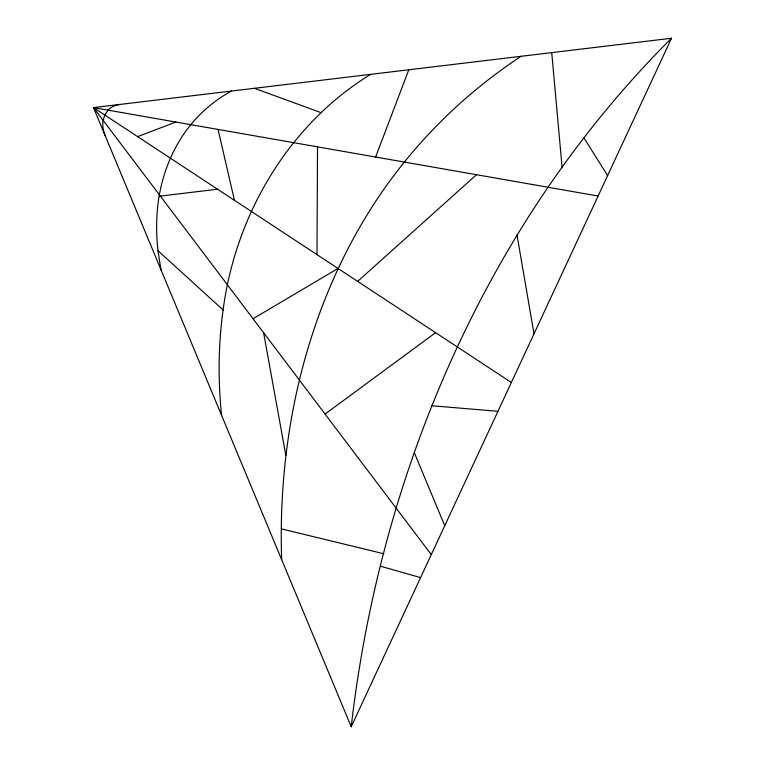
<?xml version="1.0" encoding="UTF-8"?>
<svg xmlns="http://www.w3.org/2000/svg" width="765" height="765" viewBox="0 0 765 765"><rect width="100%" height="100%" fill="white"/><g stroke="black" fill="none" stroke-linecap="round" stroke-linejoin="round"><path stroke-width="1.15" d="M281.683 559.703C276.528 412.804 318.135 260.808 415.73 148.496A951.048 695.28 43.5 0 1 521.07 56.304M316.968 254.621L317.542 146.861M351.212 726.75C380.607 471.049 487.994 221.171 671.507 38.25L93.493 107.607L351.212 726.75L671.507 38.25M221.534 415.213A574.266 419.832 43.5 0 1 223.112 309.959C235.505 215.061 288.3 124.848 370.633 74.348M160.966 269.72L158.001 250.719A257.709 188.4 43.5 0 1 159.11 196.232C163.796 168.855 175.242 142.539 193.497 121.463A257.709 188.4 43.5 0 1 231.422 91.054M375.615 157.035L408.797 69.778M357.647 281.377L476.49 174.707M325.077 414.075L435.61 332.66M253.033 318.737L338.015 268.467M137.604 136.629L175.912 122.046M159.11 196.232L217.556 189.223M431.517 405.727L497.967 411.302M431.288 554.625L93.493 107.607L598.115 196.022M281.797 528.959L383.762 553.755M380.635 566.263L420.597 577.604M254.42 88.3L321.051 112.646M93.493 107.607L511.364 382.5M158.001 250.719L223.112 309.959M584.011 138.025L607.611 175.606M414.295 452.593L444.733 525.718M218.063 129.428L234.453 200.334M263.6 332.727L285.842 455.414M516.968 234.826L534.018 333.789M551.737 52.622L562.112 167.631M105.321 136.046A32.924 24.069 43.5 0 1 102.959 121.396L104.728 114.999L108.353 109.825A32.924 24.069 43.5 0 1 120.038 104.423"/></g></svg>
